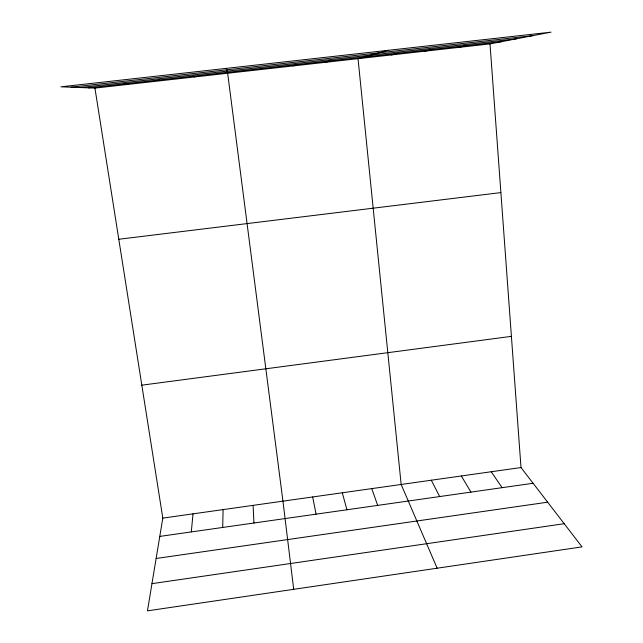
<?xml version="1.0" encoding="UTF-8"?>
<svg xmlns="http://www.w3.org/2000/svg" width="643" height="643" viewBox="0 0 643 643"><rect width="100%" height="100%" fill="white"/><g stroke="black" fill="none" stroke-linecap="round" stroke-linejoin="round"><path stroke-width="0.96" d="M222.687 527.445L223.113 509.602M191.301 531.914L193.021 513.845M94.931 88.099L162.808 518.113L147.456 610.85L582.028 546.88L521.007 467.549L490.006 43.901L551.059 32.15L60.972 86.813L94.931 88.099L490.006 43.901M260.455 69.581L261.741 68.463M293.128 65.924L295.941 64.638M325.647 62.283L329.988 60.836M388.05 50.331L358.03 58.666L401.16 484.468L437.136 568.203M391.249 54.944L398.62 53.16M424.316 51.247L433.205 49.294M457.237 47.566L467.63 45.444M151.957 583.659L564.2 523.707M156.12 558.486L547.643 502.191M159.777 536.407L533.087 483.263M162.808 518.113L521.007 467.549M141.822 385.173L511.402 336.361M118.786 239.26L500.889 192.595M71.084 87.191L532.959 35.63M80.335 87.544L516.353 38.829M88.348 87.85L501.894 41.61M123.352 83.936L128.327 84.362M158.194 80.037L161.578 80.64M192.868 76.163L194.684 76.935M491.228 471.753L502.087 487.675M461.328 475.973L470.949 492.112M431.3 480.217L439.675 496.557M371.783 488.616L377.666 505.39M226.312 68.367L227.646 73.254L282.944 501.154L293.706 589.318M342.285 492.779L346.931 509.762M312.675 496.959L316.059 514.159M253.085 505.366L253.945 523"/></g></svg>
